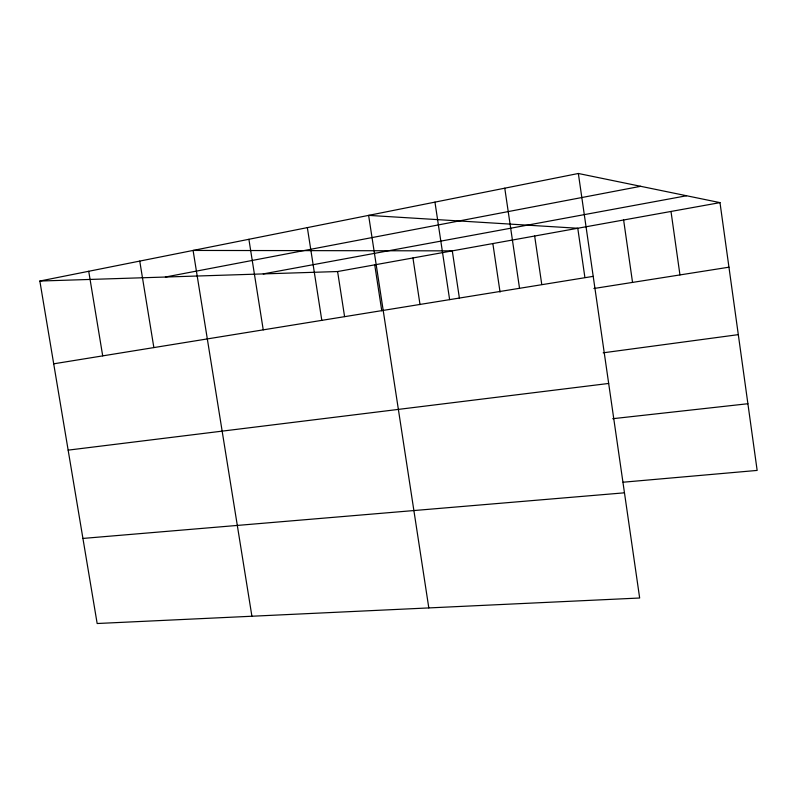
<?xml version="1.0" encoding="UTF-8"?>
<svg xmlns="http://www.w3.org/2000/svg" width="797" height="797" viewBox="0 0 797 797"><rect width="100%" height="100%" fill="white"/><g stroke="black" fill="none" stroke-linecap="round" stroke-linejoin="round"><path stroke-width="1.2" d="M578.353 173.487L639.662 598.009L97.164 623.513L39.85 281.042L578.353 173.487L719.99 202.627L757.15 470.419L623.115 482.215M165.358 277.037L640.639 186.309M263.239 273.909L686.556 195.753M39.85 281.042L337.599 271.538L719.99 202.627M53.698 363.821L593.207 276.36M593.904 288.504L728.956 267.194M603.19 352.812L738.311 334.64M68.153 450.136L608.669 383.457M612.714 418.704L747.895 403.73M82.928 538.433L624.469 492.815M88.726 271.279L102.703 355.87M139.754 261.087L153.861 347.582M251.912 616.23L193.093 250.437L452.298 250.866L459.451 298.467M248.893 239.289L263.239 329.848M337.599 271.538L344.583 316.598M307.343 227.613L321.809 320.354M428.816 607.922L368.622 215.379L577.775 228.261L584.878 277.366M374.729 264.843L381.773 310.82M412.946 257.959L420.019 304.613M434.953 202.129L449.628 299.632M492.855 243.563L500.058 292.12M534.657 236.022L541.751 284.37M504.77 188.192L519.534 288.295M623.623 219.992L632.539 282.407M671.004 211.454L679.951 274.925"/></g></svg>
